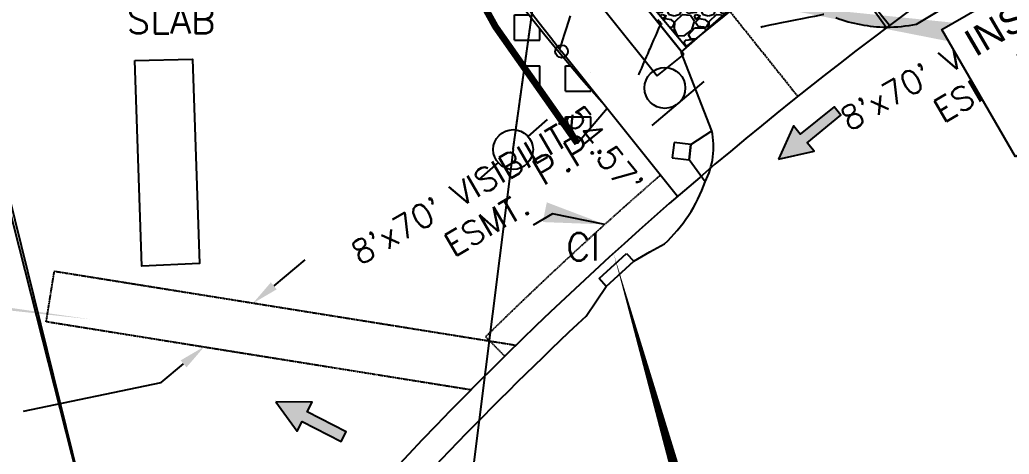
# Model space of a CAD drawing. Header units: feet. Extents: x 23 to 2149517, y -26 to 355304.
# Drawn here: x 2137437.8 to 2137728.4, y 340239.2 to 340367 of the extents above; entities that cross this region are included whole.
import ezdxf

# ---------------------------------------------------------------- set-up
doc = ezdxf.new("R2010")
doc.units = ezdxf.units.FT
doc.header["$MEASUREMENT"] = 0
doc.linetypes.add('xhpc023-pt$0$CL', pattern=[0.7, 0.5, -0.05, 0.1, -0.05])
doc.linetypes.add('xhpc023-pt$0$HIDDEN2', pattern=[0.1875, 0.125, -0.0625])
for name, color, linetype in [('A-EC-CURLEX-MATTING', 6, 'Continuous'), ('A-EC-FLOW-ARROWS', 252, 'Continuous'), ('A-EC-SILT-FENCE', 4, 'SILT_FENCE'), ('A-EC-TEXT2', 4, 'Continuous'), ('A-EC-TXT', 7, 'Continuous'), ('c-anno-titl', 7, 'Continuous'), ('C-TOPO-MINR-N', 2, 'Continuous'), ('xhpc023-pav$0$A-PV-BC', 2, 'Continuous'), ('xhpc023-pav$0$A-SW-N', 6, 'Continuous'), ('xhpc023-pt$0$C-CURB-E', 2, 'Continuous'), ('xhpc023-pt$0$V-CONC', 6, 'Continuous'), ('xhpc023-pt$0$V-CONC-TEXT', 2, 'Continuous'), ('xhpc023-pt$0$V-ESMT-E', 6, 'xhpc023-pt$0$HIDDEN2'), ('xhpc023-pt$0$V-ESMT-VISBILITY-TXT', 2, 'Continuous'), ('xhpc023-pt$0$V-ESMT-VISIBILITY', 7, 'xhpc023-pt$0$HIDDEN2'), ('xhpc023-pt$0$V-FENC', 6, 'xhpc023-pt$0$BARBWIRE_2'), ('xhpc023-pt$0$V-POWR-LINE', 2, 'xhpc023-pt$0$ELECT_LINE'), ('xhpc023-pt$0$V-POWR-TEXT', 2, 'Continuous'), ('xhpc023-pt$0$V-PROP-CORN-TEXT-N', 2, 'Continuous'), ('xhpc023-pt$0$V-PROP-DIMS', 4, 'Continuous'), ('xhpc023-pt$0$V-PROP-N', 2, 'Continuous'), ('xhpc023-pt$0$V-PROP-RWAY-N', 7, 'Continuous'), ('xhpc023-pt$0$V-RWAY-CNTR-N', 4, 'xhpc023-pt$0$CL'), ('xhpc023-pt$0$V-SUBD-TEXT-N', 2, 'Continuous'), ('xhpc023-pt$0$xHPC007pt_PHASE1-AMENDED PLT$0$V-ESMT-UTIL-TEXT-N', 6, 'Continuous'), ('xhpc023-pt$0$xHPC007pt_PHASE1A$0$V-AREA-TEMP-N', 6, 'Continuous'), ('xhpc023-pt$0$xHPC007pt_PHASE1A$0$V-POWR-LINE', 6, 'xhpc023-pt$0$xHPC007pt_PHASE1A$0$ELECT_LINE'), ('xhpc023-pt$0$xHPC007pt_PHASE1A$0$V-POWR-TEXT', 6, 'Continuous'), ('xhpc023-pt$0$xHPC007pt_PHASE1A$0$V-PROP-N', 6, 'Continuous')]:
    doc.layers.add(name, color=color, linetype=linetype)
doc.styles.add('L100', font='simplex', dxfattribs={"height": 10})
doc.styles.get("Standard").update_dxf_attribs({"font": 'arial.ttf'})
doc.styles.add('xhpc023-pt$0$L100', font='simplex', dxfattribs={"height": 10})
doc.styles.add('xhpc023-pt$0$L70', font='simplex.shx', dxfattribs={"height": 7})
doc.styles.add('xhpc023-pt$0$L80', font='simplex', dxfattribs={"height": 8})
doc.styles.add('xhpc023-pt$0$Standard', font='txt')
doc.styles.add('xhpc023-pt$0$xHPC007pt_PHASE1A$0$Standard', font='txt')
doc.linetypes.add('SILT_FENCE', pattern='A,0.5,-0.1,["SF",Standard,S=0.1,R=0,X=-0.1,Y=-0.05],-0.1', length=0.7)
doc.linetypes.add('xhpc023-pt$0$BARBWIRE_2', pattern='A,1,-0.02,["X",xhpc023-pt$0$Standard,S=0.075,R=0,X=-0.025,Y=-0.0375],-0.02', length=1.04)
doc.linetypes.add('xhpc023-pt$0$ELECT_LINE', pattern='A,1,-0.02,["E",xhpc023-pt$0$Standard,S=0.075,R=0,X=-0.025,Y=-0.0375],-0.02', length=1.04)
doc.linetypes.add('xhpc023-pt$0$xHPC007pt_PHASE1A$0$ELECT_LINE', pattern='A,1,-0.02,["E",xhpc023-pt$0$xHPC007pt_PHASE1A$0$Standard,S=0.075,R=0,X=-0.025,Y=-0.0375],-0.02', length=1.04)
doc.dimstyles.new('xhpc023-pt$0$Standard', dxfattribs={"dimtxt": 0.18, "dimasz": 0.18, "dimexe": 0.18, "dimexo": 0.0625, "dimgap": 0.09, "dimtad": 0, "dimtih": 1, "dimtoh": 1, "dimdec": 4, "dimzin": 0, "dimdsep": 46, "dimtxsty": 'xhpc023-pt$0$Standard', "dimcen": 0.09, "dimadec": 0, "dimazin": 0, "dimtfac": 1, "dimtdec": 4, "dimtofl": 0, "dimtmove": 0, "dimatfit": 3, "dimfxl": 0, "dimtolj": 1, "dimtzin": 0, "dimarcsym": 0})

# ---------------------------------------------------------------- blocks, each defined once
blk = doc.blocks.new('xhpc023-pav')
at = {"layer": 'xhpc023-pav$0$A-PV-BC'}
blk.add_line((2137632.84, 340356.74), (2137602.14, 340395.18), dxfattribs=at)
at = {"layer": 'xhpc023-pav$0$A-SW-N', "flags": 128}
for points in [[(2137629.98, 340330.93), (2137629.45, 340326.4)], [(2137634.94, 340330.35), (2137629.98, 340330.93)], [(2137634.94, 340330.35), (2137634.42, 340325.82)], [(2137629.45, 340326.4), (2137634.42, 340325.82)]]:
    blk.add_lwpolyline(points, dxfattribs=at)
blk = doc.blocks.new('xhpc023-pt$0$PP')
at = {"linetype": 'Continuous'}
for p, q in [((4.41, 3.85), (10.06, 8.78)), ((-4.41, -3.85), (-10.06, -8.78))]:
    blk.add_line(p, q, dxfattribs=at)
blk.add_circle((0, 0), 5.85, dxfattribs=at)
blk = doc.blocks.new('xhpc023-pt$0$xHPC007pt_PHASE1A$0$PP')
at = {"linetype": 'Continuous'}
for p, q in [((4.41, 3.85), (10.06, 8.78)), ((-4.41, -3.85), (-10.06, -8.78))]:
    blk.add_line(p, q, dxfattribs=at)
blk.add_circle((0, 0), 5.85, dxfattribs=at)
blk = doc.blocks.new('ARROW')
blk.add_hatch(color=256).paths.add_polyline_path([(0, 0), (12, 6), (12, 2), (28, 2), (28, -2), (12, -2), (12, -6)])
blk.add_lwpolyline([(0, 0), (12, 6), (12, 2), (28, 2), (28, -2), (12, -2), (12, -6), (0, 0)])
blk = doc.blocks.new('xhpc023-pt')
at = {"layer": 'xhpc023-pt$0$C-CURB-E'}
for p, q in [((2137632.11, 340357.41), (2137647.89, 340371.28)), ((2137687.64, 340371.38), (2137692.32, 340364.82)), ((2137641.08, 340334.37), (2137632.11, 340357.41)), ((2137634.94, 340330.35), (2137641.08, 340334.37)), ((2137634.42, 340325.82), (2137634.94, 340330.35)), ((2137639.15, 340319.32), (2137634.42, 340325.82)), ((2137639.15, 340319.32), (2137639.15, 340319.32)), ((2137622.92, 340298.73), (2137627.14, 340301.07)), ((2137608.01, 340290.88), (2137616.03, 340298.24)), ((2137616.03, 340298.24), (2137618.17, 340296.05)), ((2137618.17, 340296.05), (2137622.92, 340298.73)), ((2137610.08, 340288.58), (2137618.17, 340296.05)), ((2137607.17, 340284.33), (2137610.08, 340288.58)), ((2137610.08, 340288.58), (2137608.01, 340290.88)), ((2137604.16, 340279.86), (2137607.17, 340284.33))]:
    blk.add_line(p, q, dxfattribs=at)
for centre, radius, start, end in [((2135154.22, 344572.83), 4918.04, 301.19085, 302.46386), ((2137692.65, 340407.17), 42.35, 269.5566, 281.6824), ((2137595.42, 340335.03), 46.47, 313.0453, 340.2323), ((2138348.55, 339486.56), 1087.86, 133.17807, 145.04877)]:
    blk.add_arc(centre, radius, start, end, dxfattribs=at)
at = {"layer": 'xhpc023-pt$0$V-CONC'}
blk.add_lwpolyline([(2137471.62, 340355), (2137488.6, 340355.43), (2137490.62, 340295.35), (2137473.65, 340294.57), (2137471.62, 340355)], dxfattribs=at)
for centre, radius, start, end in [((2137692.65, 340407.17), 42.35, 249.1044, 269.5566), ((2137618.26, 340329.65), 23.31, 333.6881, 11.6825)]:
    blk.add_arc(centre, radius, start, end, dxfattribs=at)
at = {"layer": 'xhpc023-pt$0$V-ESMT-E'}
for p, q in [((2137447.88, 340292.99), (2137445.5, 340278.18)), ((2137583.48, 340271.22), (2137447.88, 340292.99)), ((2137570.32, 340258.14), (2137445.5, 340278.18))]:
    blk.add_line(p, q, dxfattribs=at)
at = {"layer": 'xhpc023-pt$0$V-ESMT-VISIBILITY'}
blk.add_line((2137574.65, 340273.77), (2137580.27, 340268.07), dxfattribs=at)
blk.add_arc((2138355.84, 339480.98), 1113, 130.97419, 134.57769, dxfattribs=at)
at = {"layer": 'xhpc023-pt$0$V-FENC', "ltscale": 0.7, "flags": 128}
blk.add_lwpolyline([(2136514.3, 337269.5), (2136570.14, 337337.24), (2136585.41, 337353.57), (2136594.19, 337395.54), (2136652.23, 337608.98), (2136541.74, 337937.17), (2136539.29, 337939.07), (2136530.45, 337965.81), (2136481.72, 338104.51), (2136409.74, 338314.48), (2136329.41, 338548.95), (2136294.93, 338650.98), (2136295.62, 338656.13), (2136392.05, 338767.6), (2136487.37, 338876.58), (2136639.98, 339049.76), (2136801.71, 339276.02), (2136929.94, 339463.02), (2137134.98, 339758.55), (2137290.57, 339979.02), (2137411.74, 340150.67), (2137459.06, 340215.88), (2137388.72, 340492.49), (2137342.31, 340679.29), (2137326.79, 340742.93), (2137285.4, 340912.39), (2137234.93, 341127.68), (2137374.14, 341357.32), (2137513.03, 341585.66)], dxfattribs=at)
at = {"layer": 'xhpc023-pt$0$V-POWR-LINE', "linetype": 'xhpc023-pt$0$HIDDEN2', "ltscale": 0.8}
blk.add_line((2137582.72, 340328.83), (2137608.75, 340516.19), dxfattribs=at)
at = {"layer": 'xhpc023-pt$0$V-PROP-CORN-TEXT-N'}
blk.add_circle((2137596.97, 340357.68), 1.87, dxfattribs=at)
at = {"layer": 'xhpc023-pt$0$V-PROP-DIMS'}
blk.add_lwpolyline([(2137612.23, 340298.33, 0, 6, 0), (2137650.74, 340163.17, 6, 6, 0)], format="xyseb", dxfattribs=at)
at = {"layer": 'xhpc023-pt$0$V-PROP-N'}
blk.add_line((2137459.21, 340216.13), (2137234.3, 341124.82), dxfattribs=at)
blk.add_arc((2138355.84, 339480.98), 1105, 121.03995, 140.66549, dxfattribs=at)
at = {"layer": 'xhpc023-pt$0$V-PROP-RWAY-N'}
for p, q in [((2137693.27, 340365.3), (2137628.81, 340446.02)), ((2137631.02, 340315.04), (2137596.97, 340357.68))]:
    blk.add_line(p, q, dxfattribs=at)
blk.add_arc((2138085.36, 340747.68), 625, 187.59, 218.60871, dxfattribs=at)
at = {"layer": 'xhpc023-pt$0$V-RWAY-CNTR-N'}
blk.add_line((2137666.32, 340344.45), (2137610.17, 340414.77), dxfattribs=at)
at = {"layer": 'xhpc023-pt$0$xHPC007pt_PHASE1-AMENDED PLT$0$V-ESMT-UTIL-TEXT-N'}
blk.add_line((2137521.57, 340296.36), (2137512.43, 340288.74), dxfattribs=at)
blk.add_line((2137521.57, 340296.36), (2137512.43, 340288.74), dxfattribs=at)
blk.add_lwpolyline([(2137438.89, 340251.95), (2137479.38, 340260.34), (2137485.95, 340265.82)], dxfattribs=at)
blk.add_lwpolyline([(2137438.89, 340251.95), (2137479.38, 340260.34), (2137485.95, 340265.82)], dxfattribs=at)
for points in [[(2137513.28, 340287.72), (2137511.57, 340289.76), (2137506.29, 340283.61)], [(2137513.28, 340287.72), (2137511.57, 340289.76), (2137506.29, 340283.61)], [(2137485.09, 340266.84), (2137486.8, 340264.79), (2137492.09, 340270.94)], [(2137485.09, 340266.84), (2137486.8, 340264.79), (2137492.09, 340270.94)]]:
    blk.add_solid(points, dxfattribs=at)
at = {"layer": 'xhpc023-pt$0$xHPC007pt_PHASE1A$0$V-AREA-TEMP-N'}
blk.add_lwpolyline([(2137219.31, 339537.01), (2137563.65, 340032.03, -0.10571), (2137858.25, 340307.8), (2138155.29, 340486.56), (2138253.06, 340319.44)], format="xyb", dxfattribs=at)
at = {"layer": 'xhpc023-pt$0$xHPC007pt_PHASE1A$0$V-POWR-LINE', "ltscale": 0.8}
blk.add_line((2137582.72, 340328.83), (2137608.75, 340516.19), dxfattribs=at)
at = {"layer": 'xhpc023-pt$0$xHPC007pt_PHASE1A$0$V-POWR-LINE'}
blk.add_line((2137582.72, 340328.83), (2137564.74, 340186.12), dxfattribs=at)
at = {"layer": 'xhpc023-pt$0$xHPC007pt_PHASE1A$0$V-PROP-N'}
blk.add_arc((2138355.84, 339480.98), 1105, 121.03995, 140.66549, dxfattribs=at)
at = {"layer": 'xhpc023-pt$0$V-POWR-TEXT'}
blk.add_blockref('xhpc023-pt$0$PP', (2137582.72, 340328.83), dxfattribs=at)
at = {"layer": 'xhpc023-pt$0$xHPC007pt_PHASE1A$0$V-POWR-TEXT'}
blk.add_blockref('xhpc023-pt$0$xHPC007pt_PHASE1A$0$PP', (2137582.72, 340328.83), dxfattribs=at)
at = {"layer": 'xhpc023-pt$0$V-CONC-TEXT', "style": 'xhpc023-pt$0$L80'}
for s, p in [('SLAB', (2137469.25, 340362.94)), ('CI', (2137598.28, 340296.2))]:
    blk.add_text(s, height=8, dxfattribs=at).set_placement(p)
at = {"layer": 'xhpc023-pt$0$V-ESMT-VISBILITY-TXT', "char_height": 7, "width": 82.9204, "attachment_point": 2, "rotation": 30.1497, "style": 'xhpc023-pt$0$L70'}
for insert in [(2137711.1, 340359.3), (2137567.39, 340319.92)]:
    blk.add_mtext("8'x70' VISIBILITY ESMT.", dxfattribs=dict(at, insert=insert))
at = {"layer": 'xhpc023-pt$0$V-POWR-TEXT', "style": 'xhpc023-pt$0$L80'}
blk.add_text('P.P.', height=8, rotation=30.3292, dxfattribs=at).set_placement((2137591.44, 340317.94))
at = {"layer": 'xhpc023-pt$0$V-SUBD-TEXT-N', "insert": (2137606.65, 340326.46), "char_height": 7, "attachment_point": 8, "rotation": 308.6087, "style": 'xhpc023-pt$0$L70'}
blk.add_mtext("54.57'", dxfattribs=at)
at = {"layer": 'xhpc023-pt$0$V-ESMT-VISBILITY-TXT'}
for points, override in [([(2137725.61, 340398.35), (2137735.29, 340367.64), (2137729.63, 340364.33)], {"dimscale": 100, "dimasz": 0.08, "dimgap": 0.09, "dimtad": 0, "dimpost": "'", "dimtxsty": 'xhpc023-pt$0$L100'}), ([(2137609.67, 340306.81), (2137594.33, 340309.93), (2137588.66, 340306.62)], {"dimscale": 100, "dimgap": 0.09, "dimtad": 0, "dimpost": "'", "dimtxsty": 'xhpc023-pt$0$L100'})]:
    blk.add_leader(points, dimstyle='xhpc023-pt$0$Standard', override=override, dxfattribs=at)

msp = doc.modelspace()

# ---------------------------------------------------------------- block references
at = {"layer": 'A-EC-CURLEX-MATTING'}
msp.add_blockref('xhpc023-pt', (0, 0), dxfattribs=at)

# ---------------------------------------------------------------- next in the draw order: hatches: boundary and pattern name
h = msp.add_hatch(dxfattribs=at)
h.set_pattern_fill('SQUARE', color=256, scale=60)
h.set_pattern_definition([(0, (-6.905, -4.04), (0, 7.5), [7.5, -7.5]), (90, (-6.905, -4.04), (-7.5, 5e-16), [7.5, -7.5])])
edge = h.paths.add_edge_path()
edge.add_arc((2138044.92, 340728.89), 582.55, 186.44584, 221.75502, ccw=False)
edge.add_arc((2136881.47, 340563.61), 593.06, 9.69591, 28.02375)
edge.add_line((2137404.99, 340842.25), (2137360.89, 340917.63))
edge.add_arc((2137447.71, 341046.59), 155.46, 211.2, 236.0487, ccw=False)
edge.add_line((2137314.74, 340966.06), (2137301.64, 340964.69))
edge.add_line((2137301.64, 340964.69), (2137293.91, 340952.91))
edge.add_line((2137293.91, 340952.91), (2137303.61, 340937.49))
edge.add_line((2137303.61, 340937.49), (2137345.99, 340840.89))
edge.add_line((2137345.99, 340840.89), (2137331.35, 340808.34))
edge.add_line((2137331.35, 340808.34), (2137355.48, 340807.85))
edge.add_line((2137355.48, 340807.85), (2137372.7, 340756.32))
edge.add_line((2137372.7, 340756.32), (2137351.03, 340683.38))
edge.add_line((2137351.03, 340683.38), (2137357.98, 340661.33))
edge.add_line((2137357.98, 340661.33), (2137454.6, 340604.08))
edge.add_line((2137454.6, 340604.08), (2137415.55, 340530.51))
edge.add_line((2137415.55, 340530.51), (2137390.5, 340493.75))
edge.add_line((2137390.5, 340493.75), (2137422.03, 340493.4))
edge.add_line((2137422.03, 340493.4), (2137396.26, 340470.45))
edge.add_line((2137396.26, 340470.45), (2137454.81, 340441.95))
edge.add_line((2137454.81, 340441.95), (2137478.72, 340421.22))
edge.add_line((2137478.72, 340421.22), (2137537.81, 340413.16))
edge.add_line((2137537.81, 340413.16), (2137543.89, 340415.23))
edge.add_line((2137543.89, 340415.23), (2137550, 340414.64))
edge.add_line((2137550, 340414.64), (2137577.55, 340364.92))
edge.add_line((2137577.55, 340364.92), (2137601.62, 340330.66))
edge.add_line((2137601.62, 340330.66), (2137610.34, 340340.94))
at = {"layer": 'A-EC-TEXT2'}
h = msp.add_hatch(dxfattribs=at)
h.set_pattern_fill('GRAVEL', color=2, scale=10)
h.set_pattern_definition([(228.012787504, (7.2, 10), (-80, -90), [1.34536, -133.19088047]), (184.969740728, (6.3, 9), (120, 10), [2.30868, -228.55924761]), (132.510447078, (4, 8.8), (100, -110), [1.62788, -161.16032596]), (267.273689006, (0.1, 6.3), (10, 200), [2.10238, -208.135580416]), (292.833654178, (0, 4.2), (-50, 120), [2.06155, -204.09373128]), (357.273689006, (0.8, 2.3), (-200, 10), [2.10238, -208.135580416]), (37.694240467, (2.9, 2.2), (-130, -100), [2.78029, -275.24848549]), (72.255328375, (5.1, 3.9), (70, 220), [2.62488, -259.86321497]), (121.429565615, (5.9, 6.4), (-80, 130), [2.1095, -208.840731097]), (175.23635831, (4.8, 8.2), (110, -10), [2.40832, -118.00762579]), (222.397437798, (2.4, 8.4), (-120, -110), [3.11448, -308.33375005]), (138.814074834, (10, 6.2), (-70, 60), [1.06301, -105.238448127]), (171.46923439, (9.2, 6.9), (130, -20), [2.02237, -200.21511416]), (225, (7.2, 7.2), (-1e-15, -10), [1.41421, -12.727925624]), (203.198590514, (6.5, 8.4), (50, 20), [0.76158, -75.39615106]), (291.80140949, (5.8, 8.1), (-10, 30), [1.07703, -52.77461807]), (30.96375653, (6.2, 7.1), (30, 20), [1.74929, -56.56022895]), (161.56505118, (7.7, 8), (20, -10), [1.26491, -30.3578666]), (16.389540334, (0, 8.1), (100, 30), [1.772, -175.428451467]), (70.346175942, (1.7, 8.6), (-40.00000000001, -110.00000000003), [1.48661, -147.174077473]), (293.198590514, (7.7, 10), (-20, 50), [1.52315, -74.63458106]), (343.610459666, (8.3, 8.6), (-100, 30), [1.772, -175.428451467]), (339.44395478, (0, 1.9), (-50, 20), [1.7088, -83.731237453]), (294.77514057, (1.6, 1.3), (-50, 110), [1.43178, -141.746430633]), (66.801409486, (7.8, 0), (20, 50), [1.52315, -74.63458106]), (17.354024636, (8.4, 1.4), (-130, -40), [1.67631, -165.954236142]), (69.44395478, (2.9, 0), (-20, -50), [0.8544, -84.585637453]), (101.30993247, (7.2, 0), (-10, 40), [0.5099, -50.480295136]), (165.96375653, (7.1, 0.5), (30, -10), [2.06155, -39.169506256]), (186.009005957, (5.1, 1), (100, 10), [1.9105, -189.139231745]), (303.69006753, (6.2, 6.2), (-10, 20), [1.44222, -34.613292755]), (353.157226587, (7, 5), (170, -20), [2.51794, -249.27562624]), (60.9453959, (9.5, 4.7), (-40, -70), [1.02956, -101.92674141]), (90, (10, 5.6), (-10, 10), [0.6, -9.4]), (120.256437164, (4.9, 1.3), (40, -70), [1.38924, -137.535199894]), (48.012787504, (4.2, 2.5), (80, 90), [2.69072, -131.84552047]), (0, (6, 4.5), (10, 10), [2.6, -7.4]), (325.30484647, (8.6, 4.5), (100, -70), [1.58114, -156.53274301]), (254.0546041, (9.9, 3.6), (-10, -40), [1.45602, -71.345078893]), (207.645975364, (9.5, 2.2), (-190, -100), [2.37065, -234.694741823]), (175.42607874, (7.4, 1.1), (-130, 10), [2.50799, -248.29073408])])
h.paths.add_polyline_path([(2137633.53, 340359.04), (2137661.5, 340381.65), (2137627.63, 340423.18), (2137599.48, 340399.86)])

# ---------------------------------------------------------------- next in the draw order: linework, layer by layer
at = {"layer": 'A-EC-CURLEX-MATTING'}
for points in [[(2137396.26, 340470.45), (2137454.81, 340441.95), (2137478.72, 340421.22), (2137537.81, 340413.16), (2137543.89, 340415.23), (2137550, 340414.64), (2137577.55, 340364.92), (2137601.62, 340330.66), (2137610.34, 340340.94, -0.155296), (2137466.05, 340663.49, 0.080141), (2137404.99, 340842.25)], [(2137504.61, 340573.41, 0.084712), (2137605.25, 340391.28), (2137632.84, 340356.74)], [(2137495.17, 340570.11, 0.084712), (2137597.44, 340385.04), (2137625.02, 340350.5)]]:
    msp.add_lwpolyline(points, format="xyb", dxfattribs=at)
msp.add_lwpolyline([(2137625.02, 340350.5), (2137632.84, 340356.74)], dxfattribs=at)
at = {"layer": 'A-EC-SILT-FENCE', "const_width": 2}
msp.add_lwpolyline([(2137396.26, 340470.45), (2137454.81, 340441.95), (2137478.72, 340421.22), (2137550, 340414.64), (2137577.55, 340364.92), (2137601.62, 340330.66)], dxfattribs=at)
at = {"layer": 'A-EC-TEXT2', "color": 2}
msp.add_lwpolyline([(2137633.53, 340359.04), (2137661.5, 340381.65), (2137627.63, 340423.18), (2137599.48, 340399.86)], close=True, dxfattribs=at)
at = {"layer": 'A-EC-TXT'}
for points in [[(2137292.58, 340299.47), (2137458.7, 340278.9), (2137290.58, 340302.94), (2137458.7, 340278.9)], [(2137292.58, 340299.47), (2137458.7, 340278.9), (2137289.12, 340297.47), (2137458.7, 340278.9)]]:
    msp.add_solid(points, dxfattribs=at)
at = {"layer": 'c-anno-titl', "color": 4}
msp.add_line((2137623.57, 340335.87), (2137638.81, 340348.83), dxfattribs=at)
msp.add_circle((2137627.3, 340346.92), 6, dxfattribs=at)
at = {"layer": 'C-TOPO-MINR-N', "color": 2, "linetype": 'Continuous', "lineweight": -3}
for points, elevation in [([(2137599.48, 340368.18), (2137598.88, 340366.3), (2137598.29, 340364.43), (2137597.73, 340362.67), (2137597.23, 340361.1), (2137596.82, 340359.81), (2137596.53, 340358.89), (2137596.39, 340358.44)], 568), ([(2137625.21, 340367.09), (2137625.73, 340366.43), (2137626.06, 340366.02), (2137626.22, 340365.82), (2137626.27, 340365.75), (2137626.27, 340365.74), (2137626.27, 340365.73), (2137626.23, 340365.7), (2137626.15, 340365.64), (2137626.07, 340365.58), (2137625.98, 340365.51), (2137625.89, 340365.43), (2137625.77, 340365.17), (2137625.47, 340364.46), (2137625.03, 340363.45), (2137624.52, 340362.26), (2137623.98, 340361.03), (2137623.49, 340359.88), (2137623.09, 340358.96), (2137622.84, 340358.39), (2137622.63, 340357.9), (2137622.29, 340357.1), (2137621.85, 340356.09), (2137621.36, 340354.97), (2137620.86, 340353.81), (2137620.39, 340352.72), (2137619.98, 340351.77), (2137619.68, 340351.07), (2137619.52, 340350.7)], 567), ([(2137674.01, 340368.54), (2137673.95, 340368.53), (2137673.79, 340368.5), (2137673.38, 340368.41), (2137672.57, 340368.25), (2137671.2, 340367.98), (2137669.52, 340367.64), (2137667.63, 340367.26), (2137665.61, 340366.85), (2137663.56, 340366.44), (2137661.57, 340366.03), (2137659.74, 340365.66), (2137658.15, 340365.34), (2137656.89, 340365.09), (2137656.07, 340364.92), (2137655.77, 340364.86), (2137655.64, 340364.76), (2137655.52, 340364.66)], 567)]:
    msp.add_lwpolyline(points, dxfattribs=dict(at, elevation=elevation))

# ---------------------------------------------------------------- next in the draw order: block references
msp.add_blockref('xhpc023-pav', (0, 0))
at = {"layer": 'A-EC-FLOW-ARROWS', "yscale": 0.8, "zscale": 0.8}
for p, xscale, rotation in [((2137660.63, 340325.99), -0.7999999999999994, 219.2190091733406), ((2137513, 340254.65), -0.7999999999999997, 152.7484037050567)]:
    msp.add_blockref('ARROW', p, dxfattribs=dict(at, xscale=xscale, rotation=rotation))

# ---------------------------------------------------------------- next in the draw order: texts
at = {"layer": 'A-EC-TXT', "insert": (2137714.15, 340362.64, 568), "char_height": 8, "attachment_point": 1, "rotation": 30.3291, "style": 'L100', "bg_fill": 3, "box_fill_scale": 1.5, "bg_fill_color": 256, "bg_fill_transparency": 0}
msp.add_mtext_dynamic_manual_height_columns('\\pi0.32561;{\\fArial|b0|i0|c0|p34;INSTALL CONSTRUCTION\\P\\pi10.181;ENTRANCE AND SIGN\\P\\pi49.417;BOARD}', width=137.1642, gutter_width=20, heights=[0], dxfattribs=at)

# ---------------------------------------------------------------- next in the draw order: linework, layer by layer
at = {"layer": 'A-EC-TXT', "elevation": 568}
msp.add_lwpolyline([(2137730.29, 340326.67), (2137708.68, 340364.1), (2137833.83, 340436.36), (2137855.45, 340398.92)], close=True, dxfattribs=at)
at = {"layer": 'A-EC-TXT'}
for points in [[(2137708.68, 340364.1, 568), (2137651.1, 340372.36, 568), (2137712.15, 340366.1, 568), (2137651.1, 340372.36, 568)], [(2137708.68, 340364.1, 568), (2137651.1, 340372.36, 568), (2137710.68, 340360.64, 568), (2137651.1, 340372.36, 568)]]:
    msp.add_solid(points, dxfattribs=at)

doc.saveas('drawing.dxf')
